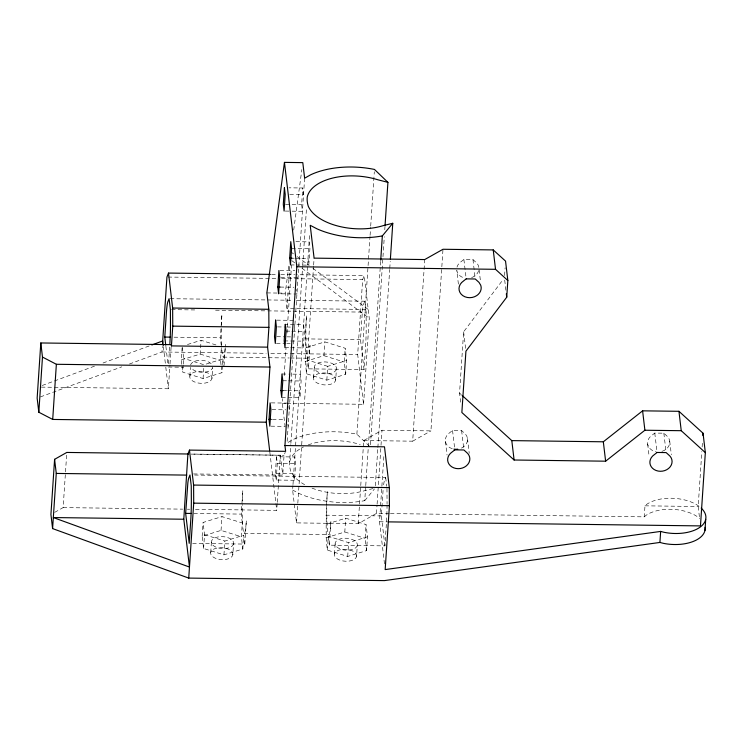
<?xml version="1.0" encoding="UTF-8"?>
<svg xmlns="http://www.w3.org/2000/svg" width="743" height="743" viewBox="0 0 743 743"><rect width="100%" height="100%" fill="white"/><g stroke="black" fill="none" stroke-linecap="round" stroke-linejoin="round"><path stroke-width="0.56" stroke-dasharray="3.71 2.79" d="M54.685 512.364L63.136 507.599L66.805 452.441M129.403 364.024L161.965 351.987L162.327 346.47M168.559 363.699L169.664 346.953M41.348 387.131L168.355 388.765L169.933 365.008M170.008 363.875L171.131 346.907M181.803 364.293L181.292 359.937L182.211 346.154M222.408 365.788L221.953 372.68L203.071 378.549L182.741 372.178L183.196 365.287M183.27 364.135L183.651 358.386L182.341 347.26M189.846 376.162L190.431 367.339M181.292 359.937L200.173 354.077L201.084 340.285L218.21 345.653M203.071 378.549L203.907 365.909M211.931 378.521A11.126 5.963 3.8 0 0 196.431 371.658A11.126 5.963 3.8 0 0 194.304 381.846A11.126 5.963 3.8 0 0 211.931 378.521L212.665 367.497A11.126 5.963 3.8 0 1 203.294 372.299A11.126 5.963 3.8 0 1 191.443 368.231M202.161 536.251L203.08 522.468L221.962 516.599L242.292 522.97L241.373 536.762L242.822 548.993L223.94 554.863L203.61 548.492L202.161 536.251L221.042 530.391L241.373 536.762M203.61 548.492L204.529 534.7L203.08 522.468M221.284 345.551L220.365 337.786L221.925 314.345A27.825 2.331 -89.3 0 0 221.442 325.174M221.024 364.897L220.504 360.448L221.414 346.656M222.482 364.637L222.863 358.897L203.981 364.757L183.651 358.386M210.715 552.476L211.449 541.443M224.061 365.528L225.324 346.554M221.042 530.391L221.962 516.599M223.94 554.863L224.86 541.071L243.741 535.201L244.791 544.071L192.678 543.402M232.81 554.835A11.126 5.963 3.8 0 0 217.3 547.972A11.126 5.963 3.8 0 0 215.173 558.16A11.126 5.963 3.8 0 0 232.81 554.835L233.543 543.811A11.126 5.963 3.8 0 0 218.033 536.938A11.126 5.963 3.8 0 0 215.907 547.127A11.126 5.963 3.8 0 0 233.543 543.811M242.292 522.97L241.243 514.1L242.794 490.659A27.825 2.331 -89.3 0 0 242.292 502.454M242.822 548.993L243.741 535.201M244.791 544.071L246.342 520.629A27.825 2.331 -89.3 0 1 243.528 532.164A27.825 2.331 -89.3 0 1 242.255 504.386M275.393 473.282L276.489 456.741L294.822 456.973L295.621 463.725L294.525 480.275L276.192 480.034L275.393 473.282L293.726 473.523L294.525 480.275M312.896 268.297L368.231 309.478L287.012 308.429L289.844 265.688M276.192 480.034L277.288 463.493L276.489 456.741M285.163 427.076L282.349 403.254L282.656 398.647M284.179 375.652L286.009 348.058M287.002 333.115L291.507 265.27M195.465 509.308L276.721 510.357L277.185 503.457M277.26 502.314L280.39 455.199L191.007 454.047M193.533 473.941L282.739 475.093L284.058 455.31L285.228 452.329M292.12 211.161L302.438 211.291L301.639 204.539L302.735 187.988L288.99 187.812M304.63 178.199L287.049 442.958L293.169 439.503A65.663 35.181 3.8 0 1 356.881 434.191L369.54 446.367M304.649 484.687A49.168 26.349 3.8 0 1 290.736 471.118A74.774 40.066 3.8 0 1 289.64 461.914L290.801 444.574M290.875 443.422L302.624 266.523M302.698 265.372L306.543 207.566M389.23 513.562L376.478 513.404L358.228 523.694L296.513 522.896L292.621 490.064L292.918 485.653M292.993 484.547L307.481 266.393M307.556 265.251L309.627 234.129M281.69 397.301L300.023 397.533L301.119 380.992L300.321 374.231L288.86 374.091M290.717 347.733L303.32 347.891L304.416 331.35L303.618 324.589L285.284 324.357M296.206 264.991L308.809 265.158L309.915 248.608L309.116 241.856L295.361 241.679M305.958 347.743L324.84 341.882L345.17 348.253L346.619 360.485L345.699 374.277L326.818 380.147L306.497 373.775C304.491 354.374 305.289 334.917 306.469 315.431A27.825 2.331 -89.3 0 0 306.683 353.863A27.825 2.331 -89.3 0 0 310.017 345.411L308.456 368.853L364.042 369.568L365.602 346.127A27.825 2.331 -89.3 0 0 366.16 322.815L366.095 312.144L364.804 301.203L294.163 300.293M296.513 522.896L297.739 504.395M297.813 503.243L313.555 266.226M313.639 265.075L314.094 258.137M313.592 377.76L314.326 366.726M305.048 361.535L323.92 355.674L324.84 341.882M326.818 380.147L327.737 366.355L346.619 360.485M326.836 524.056L345.718 518.196L366.039 524.567L367.488 536.799L366.578 550.591L347.696 556.461L327.366 550.089C325.443 535.517 326.446 520.88 326.381 506.262M326.456 505.147L327.338 491.745A27.825 2.331 -89.3 0 0 326.799 505.481M335.687 380.119A11.126 5.963 3.8 0 0 320.177 373.255A11.126 5.963 3.8 0 0 318.06 383.444A11.126 5.963 3.8 0 0 335.687 380.119L336.421 369.085A11.126 5.963 3.8 0 0 320.911 362.222A11.126 5.963 3.8 0 0 318.784 372.41A11.126 5.963 3.8 0 0 336.421 369.085M327.366 550.089L328.285 536.297L348.616 542.669L367.488 536.799M387.057 504.822A27.825 2.331 -89.3 0 1 386.471 522.44L384.911 545.882L329.335 545.167L330.895 521.725A27.825 2.331 -89.3 0 1 328.109 533.4A27.825 2.331 -89.3 0 1 326.79 506.447M345.699 374.277L344.25 362.045L345.17 348.253M334.471 554.074L335.204 543.04M325.917 537.848L344.798 531.988L345.718 518.196M286.984 403.31L363.568 404.294L357.671 354.504L362.649 279.572L364.219 275.588L295.89 274.706M364.042 369.568L360.494 339.597L362.045 316.156A27.825 2.331 -89.3 0 1 363.875 303.543L364.804 301.203M347.696 556.461L348.616 542.669M356.881 434.191L370.014 236.488M370.088 235.336L370.627 227.237M370.701 226.086L374.314 171.744M363.568 404.294L369.271 318.329L364.219 275.588M358.228 523.694L359.454 505.212M359.528 504.06L360.68 486.739M360.754 485.578L363.745 440.543L382.004 430.253L430.931 430.884L442.995 249.267M356.556 556.433A11.126 5.963 3.8 0 0 341.056 549.569A11.126 5.963 3.8 0 0 338.929 559.748A11.126 5.963 3.8 0 0 356.556 556.433L357.29 545.399A11.126 5.963 3.8 0 0 341.789 538.536A11.126 5.963 3.8 0 0 339.662 548.724A11.126 5.963 3.8 0 0 357.29 545.399M292.621 490.064L299.587 493.686A65.663 35.181 3.8 0 0 364.748 500.661L365.667 486.786M365.751 485.634L380.648 261.332M370.488 444.806L384.307 236.701M384.772 229.763L385.004 226.299M366.578 550.591L365.129 538.359L366.039 524.567M375.336 485.727L377.788 448.726M377.862 447.574L389.694 269.523M389.769 268.372L390.233 261.434M376.478 513.404L377.017 505.314M377.1 504.163L380.936 446.422M381.01 445.261L382.004 430.253M384.502 563.891L379.515 521.762L383.88 456.053M384.911 545.882L381.363 515.911L382.924 492.47A27.825 2.331 -89.3 0 1 383.221 488.625M363.745 440.543L412.671 441.175L424.736 259.558M460.641 402.223L459.555 393.103L463.632 331.796L503.048 279.647M504.581 275.588L505.101 267.796M390.391 513.58L644.246 516.849L644.98 505.825L646.902 504.209A32.738 17.544 3.8 0 1 700.435 507.413M699.395 516.775L698.179 506.503L701.829 451.549M702.135 446.97L702.441 442.391M287.012 308.429L285.201 293.151L288.916 265.595M293.699 230.098L301.862 169.488M194.601 475.046L385.673 477.517L384.753 479.857A27.825 2.331 -89.3 0 0 383.564 485.355M364.748 500.661L374.481 488.885M644.246 516.849L646.169 515.243A32.738 17.544 3.8 0 1 699.702 518.447M478.836 267.424A11.126 9.353 -6.8 0 0 475.418 261.824L472.966 259.595L463.892 259.474L461.152 261.638A11.126 9.353 -6.8 0 0 456.991 267.146M461.459 448.094A11.126 9.353 -6.8 0 0 464.059 432.816L461.607 430.587L452.543 430.466L449.803 432.63A11.126 9.353 -6.8 0 0 445.577 442.196A11.126 9.353 -6.8 0 0 453.908 449.116M661.892 451.373A11.126 9.353 -6.8 0 0 666.285 435.417L663.843 433.188L654.769 433.076L652.029 435.24A11.126 9.353 -6.8 0 0 647.812 444.797A11.126 9.353 -6.8 0 0 656.143 451.716M412.671 441.175L430.931 430.884M42.221 385.478L95.401 365.825M102.998 363.021L150.755 345.365M40.41 396.911L121.806 366.828M187.45 344.52L201.084 340.285M373.06 488.56L365.649 490.389A49.168 26.349 3.8 0 1 310.342 487.445M289.789 194.564L303.534 194.74L302.735 187.988M285.591 204.325L301.639 204.539M285.247 211.068L290.977 211.142M291.581 248.376L309.915 248.608M291.971 258.192L294.265 258.22M295.408 258.239L308.011 258.397L308.809 265.158M290.476 264.917L295.064 264.982M280.055 270.508L294.943 270.693M271.576 274.399L276.201 274.455M280.835 274.52L294.73 274.696M280.854 277.26L298.036 277.483M168.094 277.065L276.953 278.467M281.588 278.523L362.649 279.572M280.102 287.067L293.847 287.244M266.867 292.909L277.176 293.048M278.328 293.058L285.201 293.151M280.9 293.819L296.94 294.033L296.401 289.529M170.249 298.695L266.365 299.931M267.526 299.949L293.002 300.274M171.549 309.636L194.703 309.933M215.554 310.202L266.505 310.862M267.666 310.871L291.98 311.187M293.141 311.206L366.095 312.144M276.758 320.149L293.94 320.372M277.557 326.901L285.572 327.004M286.724 327.022L291.302 327.078M286.083 331.109L290.671 331.164M291.813 331.183L304.416 331.35M276.805 336.709L285.971 336.83M287.114 336.839L290.55 336.885M174.048 337.192L220.365 337.786M304.909 338.882L360.494 339.597M284.188 340.907L302.512 341.139L303.32 347.891M276.452 343.452L285.618 343.563M286.77 343.582L290.207 343.628M284.987 347.659L289.566 347.715M161.965 351.987L266.189 353.324M270.814 353.389L289.343 353.631M290.504 353.64L357.671 354.504M223.234 357.123L267.248 357.699M268.399 357.708L289.25 357.977M290.411 357.996L307.778 358.219M168.336 367.042L183.382 367.237M281.987 373.998L287.717 374.073M282.786 380.75L287.374 380.815M288.516 380.825L301.119 380.992M283.176 390.577L286.612 390.623M287.764 390.632L299.215 390.781L300.023 397.533M271.26 402.882L288.442 403.105M282.349 403.254L285.823 403.3M272.059 409.644L285.804 409.82M272.449 419.461L285.052 419.628M270.963 426.185L284.708 426.361M191.369 454.112L284.058 455.31M277.288 463.493L295.621 463.725M644.98 505.825L698.179 506.503M63.136 507.599L182.704 509.141M187.347 509.206L189.66 509.234M193.765 513.487L241.243 514.1M325.787 515.187L381.363 515.911M379.515 521.762L387.623 521.865M244.113 533.437L328.657 534.533M323.92 355.674L344.25 362.045M327.737 366.355L307.407 359.983L308.456 368.853M200.173 354.077L220.504 360.448M344.798 531.988L365.129 538.359M204.529 534.7L224.86 541.071M290.773 251.821L293.531 253.883M297.228 256.623L309.209 265.548M291.813 260.672L295.5 263.421M301.964 268.223L369.271 318.329M459.555 393.103L461.273 394.654M669.712 441.026L671.338 454.716M663.843 433.188L665.997 451.447M654.769 433.076L656.933 451.326M647.655 443.998L649.141 456.546M504.701 280.102L505.918 290.364M479.105 269.709L480.461 281.114M472.966 259.595L475.13 277.845M463.892 259.474L466.056 277.733M458.403 284.086L456.778 270.396A11.126 9.353 -6.8 0 0 463.428 277.678M463.632 331.796L465.796 350.046M467.477 438.416L469.232 453.249M461.607 430.587L463.771 448.837M452.543 430.466L454.567 447.583M445.419 441.388L447.045 455.078M385.673 477.517L386.713 486.266M328.285 536.297L329.335 545.167M294.479 324.877L294.739 327.124M288.841 406.486L289.25 409.857M287.875 424.16L288.145 426.408M280.39 455.199L282.739 475.093M269.811 451.967L275.774 502.342M275.913 503.485L276.721 510.357M222.863 358.897L223.652 365.547M221.154 366.011L221.953 372.68M182.016 366.058L182.741 372.178M165.875 346.294L167.918 363.587M163.367 346.647L165.661 366.002M165.791 367.135L168.355 388.765M386.973 488.457L387.029 499.129A27.825 2.331 -89.3 0 1 387.057 503.865M289.64 461.914A49.168 26.349 3.8 0 1 303.525 446.933M308.252 444.899A49.168 26.349 3.8 0 1 360.216 444.518M478.622 270.684A11.126 9.353 -6.8 0 1 471.016 277.771M190.57 365.129A11.126 5.963 3.8 0 1 199.951 360.327A11.126 5.963 3.8 0 1 211.801 364.395M225.473 344.315A27.825 2.331 -89.3 0 1 225.25 347.25M225.175 348.161A27.825 2.331 -89.3 0 1 221.628 346.238M221.581 345.254A27.825 2.331 -89.3 0 1 221.386 328.072"/><path stroke-width="1.11" d="M169.887 343.6L170.314 334.684A27.825 2.331 -89.3 0 0 170.444 320.289L170.388 309.617L169.088 298.677L168.169 301.026A27.825 2.331 -89.3 0 0 166.339 313.63L164.779 337.071L165.735 345.142M266.282 422.2L269.95 367.042L267.591 347.148L171.438 345.904L171.289 344.641L40.809 342.96L37.15 398.118L38.822 412.226L52.707 419.442L266.282 422.2L269.672 450.815M38.822 412.226L42.481 357.067L40.809 342.96M52.707 419.442L56.366 364.284L42.481 357.067M188.685 454.01L66.805 452.441L54.592 459.323L50.923 514.481L52.595 528.589L188.731 578.091L384.437 580.608L659.914 542.446L663.304 543.319A32.738 17.544 3.8 0 0 705.116 527.316M52.595 528.589L56.264 473.43L54.592 459.323M162.55 343.155L166.943 277.046L168.503 273.071L270.415 274.381M171.438 345.904L172.748 326.131L172.645 308.039L168.503 273.071M183.8 519.236L53.329 517.555L189.465 567.058L183.8 519.236L187.895 454.075L189.465 450.091L285.628 451.335L284.94 445.54L296.81 266.746L284.458 162.392L302.791 162.624L304.63 178.199L310.76 174.744A65.663 35.181 3.8 0 1 374.463 169.432L387.92 182.36L385.078 225.138M185.657 513.385L187.858 482.829A27.825 2.331 -89.3 0 1 189.038 477.34L189.967 474.991L191.257 485.931L191.322 496.603A27.825 2.331 -89.3 0 1 190.765 519.914L189.205 543.356L185.657 513.385L191.443 513.459M188.731 578.091L193.709 503.15L193.607 485.068L189.465 450.091M267.591 347.148L268.91 327.366L268.808 309.283L266.867 292.909L284.458 162.392M269.012 419.414L270.118 402.873L270.916 409.625L269.811 426.176L269.012 419.414L271.306 419.451M277.808 287.039L278.904 270.489L279.702 277.241L278.606 293.791L277.808 287.039L280.102 287.067M280.891 390.549L281.987 373.998L282.786 380.75L281.69 397.301L280.891 390.549L283.176 390.577M289.677 258.165L290.782 241.614L291.581 248.376L290.476 264.917L289.677 258.165L291.971 258.192M380.722 260.18L382.339 235.903L392.768 223.281L383.23 225.631A49.168 26.349 3.8 0 1 308.317 206.35A74.774 40.066 3.8 0 1 307.231 197.155A49.168 26.349 3.8 0 1 377.806 179.76L387.92 182.36M390.381 259.121L392.768 223.281M284.94 445.54L384.493 446.822L389.313 487.594L389.416 505.677L385.171 569.584L660.648 531.421L664.038 532.294A32.738 17.544 3.8 0 0 699.135 527.809A32.738 17.544 3.8 0 0 701.197 508.101M388.784 521.883L700.473 525.905L705.339 452.626L681.238 430.699L644.896 430.234L605.629 461.189L514.1 460.01L461.858 412.495L465.926 351.188L506.726 297.209L507.84 280.51L505.546 261.118L493.231 249.917L442.995 249.267L424.736 259.558L314.094 258.137L310.212 225.305L317.177 228.928A65.663 35.181 3.8 0 0 382.339 235.903M659.914 542.446L660.648 531.421M702.897 435.519L703.045 433.225L678.944 411.306L642.602 410.833L603.325 441.797L511.806 440.618L462.127 395.434M704.986 530.372L705.72 519.348M151.841 344.966L162.698 340.953L163.237 345.504M296.81 266.746L495.525 269.31L507.84 280.51M172.645 308.039L268.808 309.283M172.748 326.131L268.91 327.366M164.779 337.071L170.574 337.146M56.366 364.284L269.95 367.042M56.264 473.43L186.734 475.111M193.607 485.068L389.313 487.594M193.709 503.15L389.416 505.677M703.045 433.225L705.339 452.626M678.944 411.306L681.238 430.699M642.602 410.833L644.896 430.234M603.325 441.797L605.629 461.189M506.327 293.791L506.726 297.209M493.231 249.917L495.525 269.31M511.806 440.618L514.1 460.01M457.762 449.162A11.126 9.353 -6.8 0 1 453.908 449.116M275.607 320.131L274.511 336.681L275.309 343.433L276.405 326.883L275.607 320.131M284.402 187.756L283.306 204.297L284.105 211.058L285.201 194.508L284.402 187.756M285.284 324.357L284.188 340.907L284.987 347.659L286.083 331.109L285.284 324.357M466.195 278.866L463.456 281.03A11.126 9.353 -6.8 0 0 461.208 294.228A11.126 9.353 -6.8 0 0 476.755 295.584L478.195 294.442A11.126 9.353 -6.8 0 0 480.74 285.238L479.003 282.386L475.26 278.987L466.195 278.866M454.837 449.859L452.097 452.023A11.126 9.353 -6.8 0 0 450.249 465.629A11.126 9.353 -6.8 0 0 466.39 465.833A11.126 9.353 -6.8 0 0 466.353 452.208L463.901 449.979L454.837 449.859M657.072 452.468L654.332 454.632A11.126 9.353 -6.8 0 0 652.484 468.239A11.126 9.353 -6.8 0 0 668.616 468.443A11.126 9.353 -6.8 0 0 668.589 454.818L666.137 452.589L657.072 452.468"/></g></svg>
